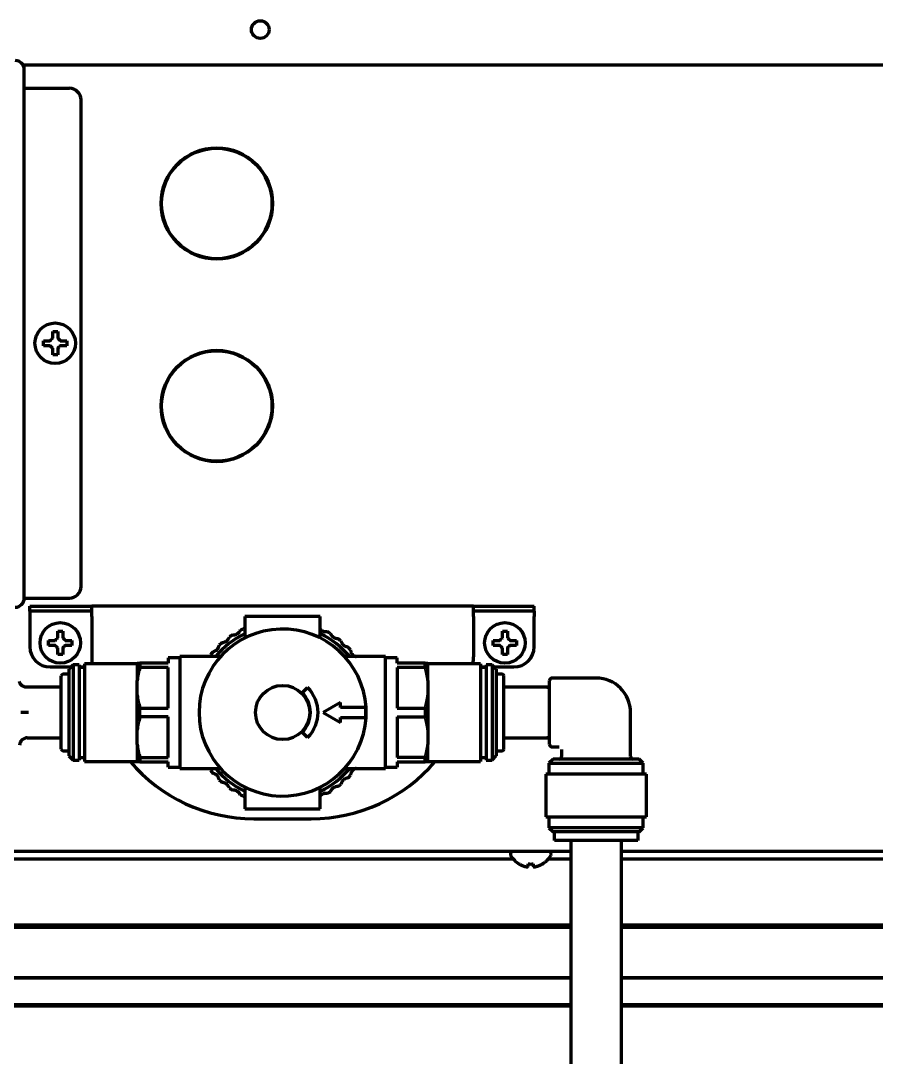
# Model space of a CAD drawing. Header units: inches. Extents: x -2405 to 7588, y 441 to 5654.
# Drawn here: x 2311.1 to 2480, y 4625.9 to 4830.6 of the extents above; entities that cross this region are included whole.
import ezdxf

# ---------------------------------------------------------------- set-up
doc = ezdxf.new("R2010")
doc.units = ezdxf.units.IN

msp = doc.modelspace()

# ---------------------------------------------------------------- linework, layer by layer
at = {"linetype": 'Continuous', "lineweight": 70}
for p, q in [((2547.86, 4821.88), (2311.53, 4821.88)), ((2311.78, 4716.58), (2311.78, 4820.98)), ((2311.78, 4817.28), (2312.78, 4817.28)), ((2312.78, 4817.28), (2320.68, 4817.28)), ((2322.98, 4718.88), (2322.98, 4814.98)), ((2359.58, 4789.53), (2359.47, 4789.53)), ((2341.03, 4788.03), (2341.03, 4787.87)), ((2315.58, 4766.93), (2315.58, 4767.43)), ((2315.58, 4766.43), (2315.58, 4766.93)), ((2320.18, 4767.43), (2320.18, 4766.93)), ((2320.18, 4766.93), (2320.18, 4766.43)), ((2349.49, 4765.53), (2349.38, 4765.43)), ((2359.78, 4758.85), (2359.86, 4758.93)), ((2338.88, 4754.93), (2338.78, 4754.82)), ((2345.38, 4744.45), (2345.45, 4744.53)), ((2311.78, 4716.58), (2312.78, 4716.58)), ((2312.78, 4716.58), (2320.68, 4716.58)), ((2312.88, 4714.98), (2324.88, 4714.98)), ((2312.88, 4713.98), (2312.88, 4714.98)), ((2312.88, 4713.98), (2312.88, 4712.98)), ((2324.88, 4713.98), (2312.88, 4713.98)), ((2324.88, 4714.98), (2325.11, 4714.98)), ((2324.88, 4713.98), (2325.11, 4713.98)), ((2325.11, 4712.98), (2325.11, 4714.98)), ((2400.45, 4714.98), (2325.11, 4714.98)), ((2400.45, 4714.98), (2412.45, 4714.98)), ((2400.45, 4712.98), (2400.45, 4714.98)), ((2412.45, 4713.98), (2400.45, 4713.98)), ((2412.45, 4713.98), (2412.45, 4714.98)), ((2412.45, 4713.98), (2412.45, 4712.98)), ((2312.88, 4712.98), (2312.88, 4706.98)), ((2325.11, 4712.98), (2325.11, 4704.98)), ((2355.33, 4712.98), (2355.33, 4708.98)), ((2370.23, 4712.98), (2355.33, 4712.98)), ((2370.23, 4708.98), (2370.23, 4712.98)), ((2400.45, 4712.98), (2400.45, 4704.98)), ((2412.45, 4706.98), (2412.45, 4712.98)), ((2355.14, 4710.56), (2355.32, 4710.53)), ((2316.58, 4707.73), (2316.58, 4708.23)), ((2316.58, 4707.23), (2316.58, 4707.73)), ((2321.18, 4708.23), (2321.18, 4707.73)), ((2321.18, 4707.73), (2321.18, 4707.23)), ((2355.33, 4708.98), (2355.9, 4708.98)), ((2370.23, 4708.98), (2369.65, 4708.98)), ((2404.38, 4707.73), (2404.38, 4708.23)), ((2404.38, 4707.23), (2404.38, 4707.73)), ((2408.98, 4708.23), (2408.98, 4707.73)), ((2408.98, 4707.73), (2408.98, 4707.23)), ((2321.43, 4703.38), (2320.58, 4702.53)), ((2322.58, 4703.38), (2321.43, 4703.38)), ((2321.43, 4703.38), (2321.43, 4693.98)), ((2322.58, 4703.38), (2322.58, 4693.98)), ((2334.08, 4703.63), (2323.68, 4703.63)), ((2323.68, 4703.63), (2323.68, 4693.98)), ((2334.08, 4703.73), (2334.08, 4700.3)), ((2340.18, 4703.73), (2334.6, 4703.73)), ((2334.6, 4703.73), (2334.6, 4702.88)), ((2342.48, 4704.78), (2340.18, 4704.78)), ((2340.18, 4704.78), (2340.18, 4703.73)), ((2342.48, 4705.03), (2342.48, 4682.93)), ((2350.52, 4705.03), (2342.48, 4705.03)), ((2383.08, 4705.03), (2375.03, 4705.03)), ((2383.08, 4682.93), (2383.08, 4705.03)), ((2385.38, 4704.78), (2383.08, 4704.78)), ((2385.38, 4703.73), (2385.38, 4704.78)), ((2390.95, 4703.73), (2385.38, 4703.73)), ((2390.95, 4702.88), (2390.95, 4703.73)), ((2391.48, 4700.3), (2391.48, 4703.73)), ((2401.88, 4703.63), (2391.48, 4703.63)), ((2401.88, 4703.63), (2401.88, 4684.33)), ((2402.98, 4703.38), (2402.98, 4684.58)), ((2404.13, 4703.38), (2402.98, 4703.38)), ((2404.13, 4703.38), (2404.13, 4684.58)), ((2404.98, 4702.53), (2404.13, 4703.38)), ((2316.88, 4702.98), (2321.03, 4702.98)), ((2319.08, 4686.73), (2319.08, 4701.23)), ((2320.58, 4701.53), (2319.38, 4701.53)), ((2320.58, 4702.53), (2320.58, 4693.98)), ((2322.58, 4702.98), (2323.68, 4702.98)), ((2323.68, 4702.88), (2322.58, 4702.88)), ((2340.18, 4702.88), (2334.6, 4702.88)), ((2340.18, 4694.84), (2340.18, 4702.88)), ((2385.38, 4702.88), (2385.38, 4694.84)), ((2390.95, 4702.88), (2385.38, 4702.88)), ((2401.88, 4702.98), (2402.98, 4702.98)), ((2402.98, 4702.88), (2401.88, 4702.88)), ((2404.53, 4702.98), (2408.45, 4702.98)), ((2404.98, 4702.53), (2404.98, 4685.43)), ((2406.18, 4701.53), (2404.98, 4701.53)), ((2406.48, 4693.98), (2406.48, 4701.23)), ((2334.08, 4697.42), (2334.08, 4700.3)), ((2391.48, 4700.3), (2391.48, 4697.42)), ((2415.48, 4687.68), (2415.48, 4700.28)), ((2424.68, 4700.78), (2415.98, 4700.78)), ((2319.08, 4698.98), (2312.27, 4698.98)), ((2334.08, 4690.55), (2334.08, 4697.42)), ((2366.66, 4697.87), (2367.72, 4698.93)), ((2391.48, 4697.42), (2391.48, 4690.55)), ((2414.98, 4698.96), (2406.47, 4698.96)), ((2374.24, 4695.98), (2370.78, 4693.98)), ((2374.24, 4694.98), (2374.24, 4695.98)), ((2320.58, 4693.98), (2320.58, 4685.43)), ((2321.43, 4693.98), (2321.43, 4684.58)), ((2322.58, 4693.98), (2322.58, 4684.58)), ((2323.68, 4693.98), (2323.68, 4684.33)), ((2334.6, 4694.84), (2340.18, 4694.84)), ((2334.6, 4693.13), (2334.6, 4694.84)), ((2340.18, 4693.13), (2334.6, 4693.13)), ((2340.18, 4685.09), (2340.18, 4693.13)), ((2370.78, 4693.98), (2374.24, 4691.98)), ((2379.24, 4694.98), (2374.24, 4694.98)), ((2374.24, 4691.98), (2374.24, 4692.98)), ((2374.24, 4692.98), (2379.24, 4692.98)), ((2379.24, 4692.98), (2379.24, 4694.98)), ((2385.38, 4694.84), (2390.95, 4694.84)), ((2385.38, 4693.13), (2385.38, 4685.09)), ((2385.38, 4693.13), (2390.95, 4693.13)), ((2390.95, 4694.84), (2390.95, 4693.13)), ((2406.48, 4686.73), (2406.48, 4693.98)), ((2431.48, 4685.28), (2431.48, 4693.98)), ((2312.35, 4688.98), (2319.08, 4688.98)), ((2334.08, 4687.67), (2334.08, 4690.55)), ((2367.72, 4689.03), (2366.66, 4690.09)), ((2391.48, 4690.55), (2391.48, 4687.67)), ((2406.47, 4689.01), (2414.98, 4689.01)), ((2334.08, 4687.67), (2334.08, 4684.23)), ((2391.48, 4684.23), (2391.48, 4687.67)), ((2415.98, 4687.18), (2417.38, 4687.18)), ((2319.38, 4686.43), (2320.58, 4686.43)), ((2320.58, 4685.43), (2321.43, 4684.58)), ((2322.58, 4685.08), (2323.68, 4685.08)), ((2334.6, 4685.09), (2340.18, 4685.09)), ((2334.6, 4685.09), (2334.6, 4684.23)), ((2390.95, 4685.09), (2385.38, 4685.09)), ((2390.95, 4684.23), (2390.95, 4685.09)), ((2401.88, 4685.08), (2402.98, 4685.08)), ((2404.13, 4684.58), (2404.98, 4685.43)), ((2404.98, 4686.43), (2406.18, 4686.43)), ((2416.18, 4684.78), (2415.38, 4683.98)), ((2433.18, 4684.78), (2416.18, 4684.78)), ((2417.88, 4686.68), (2417.88, 4685.28)), ((2433.98, 4683.98), (2433.18, 4684.78)), ((2321.43, 4684.58), (2322.58, 4684.58)), ((2323.68, 4684.33), (2334.08, 4684.33)), ((2334.6, 4684.23), (2340.18, 4684.23)), ((2340.18, 4683.18), (2340.18, 4684.23)), ((2340.18, 4683.18), (2342.48, 4683.18)), ((2342.48, 4682.93), (2350.52, 4682.93)), ((2375.03, 4682.93), (2383.08, 4682.93)), ((2383.08, 4683.18), (2385.38, 4683.18)), ((2385.38, 4684.23), (2385.38, 4683.18)), ((2385.38, 4684.23), (2390.95, 4684.23)), ((2391.48, 4684.33), (2401.88, 4684.33)), ((2402.98, 4684.58), (2404.13, 4684.58)), ((2415.38, 4683.98), (2415.38, 4681.78)), ((2415.38, 4683.98), (2433.98, 4683.98)), ((2433.98, 4681.78), (2433.98, 4683.98)), ((2414.73, 4681.78), (2414.73, 4673.38)), ((2434.63, 4681.78), (2414.73, 4681.78)), ((2434.63, 4673.38), (2434.63, 4681.78)), ((2355.33, 4678.98), (2355.33, 4674.98)), ((2355.9, 4678.98), (2355.33, 4678.98)), ((2370.23, 4678.98), (2369.65, 4678.98)), ((2370.23, 4674.98), (2370.23, 4678.98)), ((2355.32, 4677.44), (2355.14, 4677.41)), ((2355.33, 4674.98), (2370.23, 4674.98)), ((2357.11, 4672.98), (2368.45, 4672.98)), ((2414.73, 4673.38), (2434.63, 4673.38)), ((2415.38, 4673.38), (2415.38, 4671.18)), ((2433.98, 4671.18), (2433.98, 4673.38)), ((2415.38, 4671.18), (2416.18, 4670.38)), ((2424.68, 4671.18), (2415.38, 4671.18)), ((2433.98, 4671.18), (2424.68, 4671.18)), ((2433.18, 4670.38), (2433.98, 4671.18)), ((2433.18, 4670.38), (2416.18, 4670.38)), ((2416.45, 4668.68), (2416.45, 4670.38)), ((2419.68, 4668.68), (2419.68, 4607.18)), ((2429.68, 4607.18), (2429.68, 4668.68)), ((2432.9, 4670.38), (2432.9, 4668.68)), ((2419.68, 4666.53), (2194.61, 4666.53)), ((2576.11, 4666.53), (2429.68, 4666.53)), ((2408.33, 4665.03), (2194.57, 4665.03)), ((2407.78, 4666.13), (2407.78, 4665.93)), ((2419.68, 4665.03), (2415.23, 4665.03)), ((2415.78, 4665.93), (2415.78, 4666.13)), ((2528.33, 4665.03), (2429.68, 4665.03)), ((2409.48, 4664.05), (2409.48, 4664.09)), ((2414.08, 4664.09), (2414.08, 4664.05)), ((2194.45, 4652.03), (2419.68, 4652.03)), ((2323.36, 4651.53), (2323.36, 4652.03)), ((2324.78, 4652.03), (2324.78, 4651.53)), ((2339.78, 4652.03), (2339.78, 4651.53)), ((2429.68, 4652.03), (2985.1, 4652.03)), ((2419.68, 4651.53), (2194.44, 4651.53)), ((2899.26, 4651.53), (2429.68, 4651.53)), ((2419.68, 4641.54), (2194.26, 4641.54)), ((2419.68, 4641.51), (2194.26, 4641.51)), ((2899.26, 4641.54), (2429.68, 4641.54)), ((2899.26, 4641.51), (2429.68, 4641.51)), ((2194.17, 4636.04), (2419.69, 4636.04)), ((2194.18, 4636.3), (2419.69, 4636.3)), ((2429.69, 4636.3), (2904.87, 4636.3)), ((2429.69, 4636.04), (2904.87, 4636.04))]:
    msp.add_line(p, q, dxfattribs=at)
for centre, radius in [((2358.38, 4828.88), 1.75), ((2349.78, 4794.53), 11), ((2349.78, 4794.53), 10.9), ((2317.88, 4766.93), 4), ((2349.78, 4754.53), 11), ((2349.78, 4754.53), 10.9), ((2318.88, 4707.73), 4), ((2406.68, 4707.73), 4), ((2362.78, 4693.98), 5.35)]:
    msp.add_circle(centre, radius, dxfattribs=at)
for centre, radius, start, end in [((2309.98, 4820.98), 1.8, 0, 90), ((2320.68, 4814.98), 2.3, 0, 90), ((2320.68, 4718.88), 2.3, 270, 0), ((2309.98, 4716.58), 1.8, 270, 0), ((2362.78, 4693.98), 16.5, 3.4746, 356.5254), ((2362.78, 4693.98), 17.25, 115.5881, 140.1694), ((2362.78, 4693.98), 18.25, 122.7373, 125.2627), ((2362.78, 4693.98), 18.25, 114.7373, 117.2627), ((2362.78, 4693.98), 17.25, 39.8362, 64.4175), ((2362.78, 4693.98), 18.25, 58.7373, 61.2627), ((2362.78, 4693.98), 18.25, 130.7373, 133.2627), ((2362.78, 4693.98), 18.25, 50.7373, 53.2627), ((2316.88, 4706.98), 4, 180, 270), ((2362.78, 4693.98), 18.25, 138.7373, 141.2627), ((2362.78, 4693.98), 18.25, 42.7373, 45.2627), ((2408.45, 4706.98), 4, 270, 0), ((2357.11, 4704.98), 32, 180, 182.4187), ((2368.45, 4704.98), 32, 357.5813, 0), ((2319.38, 4701.23), 0.3, 90, 180), ((2406.18, 4701.23), 0.3, 0, 90), ((2414.98, 4699.46), 0.5, 270, 0), ((2415.98, 4700.28), 0.5, 90, 180), ((2424.68, 4693.98), 6.8, 0, 90), ((2362.78, 4693.98), 5.5, 315, 45), ((2362.78, 4693.98), 7, 315, 45), ((2362.78, 4693.98), 16.5, 356.5254, 3.4746), ((2312.35, 4687.48), 1.5, 89.4269, 178), ((2414.98, 4688.51), 0.5, 0, 90), ((2415.98, 4687.68), 0.5, 180, 270), ((2319.38, 4686.73), 0.3, 180, 270), ((2406.18, 4686.73), 0.3, 270, 0), ((2417.38, 4685.28), 0.5, 270, 0), ((2431.98, 4685.28), 0.5, 180, 270), ((2357.11, 4704.98), 32, 220.1892, 270), ((2362.78, 4693.98), 17.25, 219.8306, 244.4119), ((2368.45, 4704.98), 32, 270, 319.8108), ((2362.78, 4693.98), 17.25, 295.5825, 320.1637), ((2362.78, 4693.98), 18.25, 218.7373, 221.2627), ((2362.78, 4693.98), 18.25, 226.7373, 229.2627), ((2362.78, 4693.98), 18.25, 314.7373, 317.2627), ((2362.78, 4693.98), 18.25, 234.7373, 237.2627), ((2362.78, 4693.98), 18.25, 306.7373, 309.2627), ((2362.78, 4693.98), 18.25, 242.7373, 245.2627), ((2362.78, 4693.98), 18.25, 298.7373, 301.2627), ((2408.18, 4666.13), 0.4, 90, 180), ((2415.38, 4666.13), 0.4, 0, 90), ((2408.18, 4665.93), 0.4, 180, 210.3012), ((2411.97, 4668.15), 4.8, 210.3012, 238.6273), ((2411.58, 4668.15), 4.8, 301.3727, 329.6988), ((2415.38, 4665.93), 0.4, 329.6988, 0)]:
    msp.add_arc(centre, radius, start, end, dxfattribs=at)
for points in [[(2317.38, 4767.93), (2317.38, 4767.99), (2317.38, 4768.1), (2317.38, 4768.26), (2317.38, 4768.42), (2317.38, 4768.57), (2317.38, 4768.72), (2317.38, 4768.88), (2317.38, 4769.05), (2317.38, 4769.17), (2317.38, 4769.23)], [(2317.38, 4769.23), (2317.54, 4769.23), (2317.88, 4769.23), (2318.21, 4769.23), (2318.38, 4769.23)], [(2316.88, 4767.43), (2316.9, 4767.46), (2316.95, 4767.5), (2317.02, 4767.58), (2317.09, 4767.65), (2317.16, 4767.72), (2317.23, 4767.79), (2317.3, 4767.86), (2317.35, 4767.91), (2317.38, 4767.93)], [(2318.38, 4767.93), (2318.4, 4767.91), (2318.45, 4767.86), (2318.53, 4767.78), (2318.6, 4767.71), (2318.67, 4767.64), (2318.74, 4767.57), (2318.81, 4767.5), (2318.85, 4767.46), (2318.88, 4767.43)], [(2318.88, 4767.43), (2318.93, 4767.43), (2319.04, 4767.43), (2319.2, 4767.43), (2319.36, 4767.43), (2319.51, 4767.43), (2319.67, 4767.43), (2319.82, 4767.43), (2319.99, 4767.43), (2320.11, 4767.43), (2320.18, 4767.43)], [(2316.88, 4766.43), (2316.82, 4766.43), (2316.71, 4766.43), (2316.55, 4766.43), (2316.39, 4766.43), (2316.24, 4766.43), (2316.09, 4766.43), (2315.93, 4766.43), (2315.76, 4766.43), (2315.64, 4766.43), (2315.58, 4766.43)], [(2317.38, 4765.93), (2317.35, 4765.96), (2317.3, 4766.01), (2317.22, 4766.08), (2317.15, 4766.16), (2317.08, 4766.23), (2317.01, 4766.29), (2316.94, 4766.36), (2316.9, 4766.41), (2316.88, 4766.43)], [(2318.38, 4764.63), (2318.21, 4764.63), (2317.88, 4764.63), (2317.54, 4764.63), (2317.38, 4764.63)], [(2318.88, 4766.43), (2318.85, 4766.41), (2318.8, 4766.36), (2318.73, 4766.29), (2318.66, 4766.22), (2318.59, 4766.15), (2318.52, 4766.08), (2318.45, 4766), (2318.4, 4765.96), (2318.38, 4765.93)], [(2318.38, 4765.93), (2318.38, 4765.88), (2318.38, 4765.77), (2318.38, 4765.61), (2318.38, 4765.45), (2318.38, 4765.29), (2318.38, 4765.14), (2318.38, 4764.99), (2318.38, 4764.82), (2318.38, 4764.7), (2318.38, 4764.63)], [(2318.38, 4708.73), (2318.38, 4708.79), (2318.38, 4708.9), (2318.38, 4709.06), (2318.38, 4709.22), (2318.38, 4709.37), (2318.38, 4709.52), (2318.38, 4709.68), (2318.38, 4709.85), (2318.38, 4709.97), (2318.38, 4710.03)], [(2318.38, 4710.03), (2318.54, 4710.03), (2318.88, 4710.03), (2319.21, 4710.03), (2319.38, 4710.03)], [(2406.18, 4708.73), (2406.18, 4708.79), (2406.18, 4708.9), (2406.18, 4709.06), (2406.18, 4709.22), (2406.18, 4709.37), (2406.18, 4709.52), (2406.18, 4709.68), (2406.18, 4709.85), (2406.18, 4709.97), (2406.18, 4710.03)], [(2406.18, 4710.03), (2406.34, 4710.03), (2406.68, 4710.03), (2407.01, 4710.03), (2407.18, 4710.03)], [(2317.88, 4708.23), (2317.9, 4708.26), (2317.95, 4708.3), (2318.02, 4708.38), (2318.09, 4708.45), (2318.16, 4708.52), (2318.23, 4708.59), (2318.3, 4708.66), (2318.35, 4708.71), (2318.38, 4708.73)], [(2319.38, 4708.73), (2319.4, 4708.71), (2319.45, 4708.66), (2319.53, 4708.58), (2319.6, 4708.51), (2319.67, 4708.44), (2319.74, 4708.37), (2319.81, 4708.3), (2319.85, 4708.26), (2319.88, 4708.23)], [(2319.88, 4708.23), (2319.93, 4708.23), (2320.04, 4708.23), (2320.2, 4708.23), (2320.36, 4708.23), (2320.51, 4708.23), (2320.67, 4708.23), (2320.82, 4708.23), (2320.99, 4708.23), (2321.11, 4708.23), (2321.18, 4708.23)], [(2405.68, 4708.23), (2405.7, 4708.26), (2405.75, 4708.3), (2405.82, 4708.38), (2405.89, 4708.45), (2405.96, 4708.52), (2406.03, 4708.59), (2406.1, 4708.66), (2406.15, 4708.71), (2406.18, 4708.73)], [(2407.18, 4708.73), (2407.2, 4708.71), (2407.25, 4708.66), (2407.33, 4708.58), (2407.4, 4708.51), (2407.47, 4708.44), (2407.54, 4708.37), (2407.61, 4708.3), (2407.65, 4708.26), (2407.68, 4708.23)], [(2407.68, 4708.23), (2407.73, 4708.23), (2407.84, 4708.23), (2408, 4708.23), (2408.16, 4708.23), (2408.31, 4708.23), (2408.47, 4708.23), (2408.62, 4708.23), (2408.79, 4708.23), (2408.91, 4708.23), (2408.98, 4708.23)], [(2317.88, 4707.23), (2317.82, 4707.23), (2317.71, 4707.23), (2317.55, 4707.23), (2317.39, 4707.23), (2317.24, 4707.23), (2317.09, 4707.23), (2316.93, 4707.23), (2316.76, 4707.23), (2316.64, 4707.23), (2316.58, 4707.23)], [(2318.38, 4706.73), (2318.35, 4706.76), (2318.3, 4706.81), (2318.22, 4706.88), (2318.15, 4706.96), (2318.08, 4707.03), (2318.01, 4707.09), (2317.94, 4707.16), (2317.9, 4707.21), (2317.88, 4707.23)], [(2319.38, 4705.43), (2319.21, 4705.43), (2318.88, 4705.43), (2318.54, 4705.43), (2318.38, 4705.43)], [(2319.88, 4707.23), (2319.85, 4707.21), (2319.8, 4707.16), (2319.73, 4707.09), (2319.66, 4707.02), (2319.59, 4706.95), (2319.52, 4706.88), (2319.45, 4706.8), (2319.4, 4706.76), (2319.38, 4706.73)], [(2319.38, 4706.73), (2319.38, 4706.68), (2319.38, 4706.57), (2319.38, 4706.41), (2319.38, 4706.25), (2319.38, 4706.09), (2319.38, 4705.94), (2319.38, 4705.79), (2319.38, 4705.62), (2319.38, 4705.5), (2319.38, 4705.43)], [(2405.68, 4707.23), (2405.62, 4707.23), (2405.51, 4707.23), (2405.35, 4707.23), (2405.19, 4707.23), (2405.04, 4707.23), (2404.89, 4707.23), (2404.73, 4707.23), (2404.56, 4707.23), (2404.44, 4707.23), (2404.38, 4707.23)], [(2406.18, 4706.73), (2406.15, 4706.76), (2406.1, 4706.81), (2406.02, 4706.88), (2405.95, 4706.96), (2405.88, 4707.03), (2405.81, 4707.09), (2405.74, 4707.16), (2405.7, 4707.21), (2405.68, 4707.23)], [(2407.18, 4705.43), (2407.01, 4705.43), (2406.68, 4705.43), (2406.34, 4705.43), (2406.18, 4705.43)], [(2407.68, 4707.23), (2407.65, 4707.21), (2407.6, 4707.16), (2407.53, 4707.09), (2407.46, 4707.02), (2407.39, 4706.95), (2407.32, 4706.88), (2407.25, 4706.8), (2407.2, 4706.76), (2407.18, 4706.73)], [(2407.18, 4706.73), (2407.18, 4706.68), (2407.18, 4706.57), (2407.18, 4706.41), (2407.18, 4706.25), (2407.18, 4706.09), (2407.18, 4705.94), (2407.18, 4705.79), (2407.18, 4705.62), (2407.18, 4705.5), (2407.18, 4705.43)], [(2410.78, 4663.54), (2410.8, 4663.53), (2410.85, 4663.53), (2410.92, 4663.52), (2410.99, 4663.52), (2411.06, 4663.52), (2411.13, 4663.52), (2411.2, 4663.53), (2411.25, 4663.53), (2411.28, 4663.54)], [(2411.28, 4663.54), (2411.28, 4663.55), (2411.28, 4663.58), (2411.28, 4663.63), (2411.28, 4663.69), (2411.28, 4663.75), (2411.28, 4663.82), (2411.28, 4663.89), (2411.28, 4663.98), (2411.28, 4664.05), (2411.28, 4664.09)], [(2411.28, 4664.09), (2411.44, 4664.07), (2411.78, 4664.04), (2412.11, 4664.07), (2412.28, 4664.09)], [(2412.28, 4663.54), (2412.3, 4663.53), (2412.35, 4663.53), (2412.43, 4663.52), (2412.5, 4663.52), (2412.57, 4663.52), (2412.64, 4663.52), (2412.71, 4663.53), (2412.75, 4663.53), (2412.78, 4663.54)], [(2412.78, 4663.54), (2412.83, 4663.55), (2412.94, 4663.58), (2413.1, 4663.63), (2413.26, 4663.69), (2413.41, 4663.75), (2413.57, 4663.82), (2413.72, 4663.89), (2413.89, 4663.98), (2414.01, 4664.05), (2414.08, 4664.09)]]:
    msp.add_open_spline(points, degree=3, dxfattribs=at)
for points, knots in [([(2318.38, 4769.23), (2318.38, 4769.03), (2318.38, 4768.82), (2318.38, 4768.5), (2318.38, 4768.39), (2318.38, 4768.16), (2318.38, 4768.05), (2318.38, 4767.93)], [0, 0, 0, 0, 0.5, 0.5, 0.75, 0.75, 1, 1, 1, 1]), ([(2315.58, 4767.43), (2315.78, 4767.43), (2315.99, 4767.43), (2316.31, 4767.43), (2316.42, 4767.43), (2316.65, 4767.43), (2316.76, 4767.43), (2316.88, 4767.43)], [0, 0, 0, 0, 0.5, 0.5, 0.75, 0.75, 1, 1, 1, 1]), ([(2317.38, 4764.63), (2317.38, 4764.84), (2317.38, 4765.05), (2317.38, 4765.37), (2317.38, 4765.48), (2317.38, 4765.7), (2317.38, 4765.82), (2317.38, 4765.93)], [0, 0, 0, 0, 0.5, 0.5, 0.75, 0.75, 1, 1, 1, 1]), ([(2320.18, 4766.43), (2319.97, 4766.43), (2319.76, 4766.43), (2319.44, 4766.43), (2319.33, 4766.43), (2319.1, 4766.43), (2318.99, 4766.43), (2318.88, 4766.43)], [0, 0, 0, 0, 0.5, 0.5, 0.75, 0.75, 1, 1, 1, 1]), ([(2319.38, 4710.03), (2319.38, 4709.83), (2319.38, 4709.62), (2319.38, 4709.3), (2319.38, 4709.19), (2319.38, 4708.96), (2319.38, 4708.85), (2319.38, 4708.73)], [0, 0, 0, 0, 0.5, 0.5, 0.75, 0.75, 1, 1, 1, 1]), ([(2352.91, 4709.33), (2352.98, 4709.33), (2353.05, 4709.33), (2353.16, 4709.33), (2353.2, 4709.33), (2353.25, 4709.34), (2353.27, 4709.34), (2353.31, 4709.35), (2353.33, 4709.35), (2353.42, 4709.37), (2353.5, 4709.39), (2353.61, 4709.44), (2353.65, 4709.45), (2353.71, 4709.48), (2353.73, 4709.49), (2353.76, 4709.51), (2353.78, 4709.52), (2353.87, 4709.57), (2353.94, 4709.61), (2354.02, 4709.68), (2354.03, 4709.69), (2354.06, 4709.72), (2354.11, 4709.76), (2354.15, 4709.8), (2354.2, 4709.86), (2354.22, 4709.89), (2354.27, 4709.95), (2354.29, 4709.98), (2354.35, 4710.08), (2354.39, 4710.14), (2354.42, 4710.21)], [0, 0, 0, 0, 0.125, 0.125, 0.1875, 0.1875, 0.21875, 0.21875, 0.25, 0.25, 0.375, 0.375, 0.4375, 0.4375, 0.46875, 0.46875, 0.5, 0.5, 0.625, 0.625, 0.65625, 0.65625, 0.6875, 0.75, 0.75, 0.8125, 0.8125, 0.875, 0.875, 1, 1, 1, 1]), ([(2370.22, 4710.42), (2370.23, 4710.41), (2370.24, 4710.4), (2370.3, 4710.34), (2370.37, 4710.29), (2370.46, 4710.22), (2370.5, 4710.2), (2370.55, 4710.17), (2370.57, 4710.15), (2370.61, 4710.14), (2370.62, 4710.13), (2370.72, 4710.08), (2370.79, 4710.05), (2370.89, 4710.02), (2370.91, 4710.02), (2370.95, 4710.01), (2371.01, 4709.99), (2371.07, 4709.98), (2371.14, 4709.97), (2371.18, 4709.97), (2371.26, 4709.96), (2371.3, 4709.96), (2371.41, 4709.97), (2371.48, 4709.97), (2371.55, 4709.99)], [0, 0, 0, 0, 0.026132, 0.026132, 0.188443, 0.188443, 0.269599, 0.269599, 0.310177, 0.310177, 0.350755, 0.350755, 0.513066, 0.513066, 0.553644, 0.553644, 0.594222, 0.675377, 0.675377, 0.756533, 0.756533, 0.837689, 0.837689, 1, 1, 1, 1]), ([(2372.25, 4709.58), (2372.27, 4709.52), (2372.3, 4709.45), (2372.35, 4709.35), (2372.37, 4709.32), (2372.4, 4709.27), (2372.41, 4709.26), (2372.44, 4709.23), (2372.45, 4709.21), (2372.51, 4709.13), (2372.56, 4709.07), (2372.65, 4708.99), (2372.68, 4708.96), (2372.73, 4708.93), (2372.74, 4708.91), (2372.78, 4708.89), (2372.79, 4708.88), (2372.88, 4708.82), (2372.95, 4708.78), (2373.04, 4708.74), (2373.06, 4708.73), (2373.1, 4708.71), (2373.16, 4708.69), (2373.21, 4708.67), (2373.29, 4708.65), (2373.33, 4708.64), (2373.4, 4708.63), (2373.44, 4708.62), (2373.55, 4708.61), (2373.62, 4708.61), (2373.69, 4708.61)], [0, 0, 0, 0, 0.125, 0.125, 0.1875, 0.1875, 0.21875, 0.21875, 0.25, 0.25, 0.375, 0.375, 0.4375, 0.4375, 0.46875, 0.46875, 0.5, 0.5, 0.625, 0.625, 0.65625, 0.65625, 0.6875, 0.75, 0.75, 0.8125, 0.8125, 0.875, 0.875, 1, 1, 1, 1]), ([(2407.18, 4710.03), (2407.18, 4709.83), (2407.18, 4709.62), (2407.18, 4709.3), (2407.18, 4709.19), (2407.18, 4708.96), (2407.18, 4708.85), (2407.18, 4708.73)], [0, 0, 0, 0, 0.5, 0.5, 0.75, 0.75, 1, 1, 1, 1]), ([(2316.58, 4708.23), (2316.78, 4708.23), (2316.99, 4708.23), (2317.31, 4708.23), (2317.42, 4708.23), (2317.65, 4708.23), (2317.76, 4708.23), (2317.88, 4708.23)], [0, 0, 0, 0, 0.5, 0.5, 0.75, 0.75, 1, 1, 1, 1]), ([(2349.06, 4706.02), (2349.13, 4706.03), (2349.2, 4706.05), (2349.3, 4706.09), (2349.34, 4706.1), (2349.39, 4706.12), (2349.41, 4706.13), (2349.44, 4706.15), (2349.46, 4706.15), (2349.54, 4706.2), (2349.61, 4706.24), (2349.71, 4706.31), (2349.74, 4706.34), (2349.79, 4706.38), (2349.8, 4706.39), (2349.83, 4706.42), (2349.85, 4706.44), (2349.92, 4706.51), (2349.97, 4706.57), (2350.03, 4706.66), (2350.04, 4706.67), (2350.06, 4706.71), (2350.09, 4706.76), (2350.12, 4706.81), (2350.15, 4706.88), (2350.17, 4706.92), (2350.2, 4706.99), (2350.21, 4707.03), (2350.24, 4707.13), (2350.26, 4707.2), (2350.27, 4707.27)], [0, 0, 0, 0, 0.125, 0.125, 0.1875, 0.1875, 0.21875, 0.21875, 0.25, 0.25, 0.375, 0.375, 0.4375, 0.4375, 0.46875, 0.46875, 0.5, 0.5, 0.625, 0.625, 0.65625, 0.65625, 0.6875, 0.75, 0.75, 0.8125, 0.8125, 0.875, 0.875, 1, 1, 1, 1]), ([(2350.87, 4707.81), (2350.94, 4707.81), (2351.01, 4707.82), (2351.12, 4707.84), (2351.15, 4707.85), (2351.21, 4707.87), (2351.23, 4707.87), (2351.26, 4707.88), (2351.28, 4707.89), (2351.37, 4707.92), (2351.45, 4707.95), (2351.55, 4708.01), (2351.59, 4708.03), (2351.64, 4708.07), (2351.66, 4708.08), (2351.69, 4708.1), (2351.71, 4708.11), (2351.79, 4708.18), (2351.85, 4708.23), (2351.92, 4708.31), (2351.93, 4708.32), (2351.96, 4708.35), (2352, 4708.4), (2352.03, 4708.45), (2352.07, 4708.51), (2352.09, 4708.55), (2352.13, 4708.61), (2352.15, 4708.65), (2352.19, 4708.75), (2352.22, 4708.82), (2352.24, 4708.88)], [0, 0, 0, 0, 0.125, 0.125, 0.1875, 0.1875, 0.21875, 0.21875, 0.25, 0.25, 0.375, 0.375, 0.4375, 0.4375, 0.46875, 0.46875, 0.5, 0.5, 0.625, 0.625, 0.65625, 0.65625, 0.6875, 0.75, 0.75, 0.8125, 0.8125, 0.875, 0.875, 1, 1, 1, 1]), ([(2374.33, 4708.11), (2374.34, 4708.04), (2374.36, 4707.98), (2374.4, 4707.87), (2374.41, 4707.84), (2374.44, 4707.79), (2374.45, 4707.77), (2374.46, 4707.73), (2374.47, 4707.72), (2374.52, 4707.63), (2374.57, 4707.57), (2374.64, 4707.47), (2374.67, 4707.44), (2374.71, 4707.39), (2374.73, 4707.38), (2374.75, 4707.35), (2374.77, 4707.34), (2374.85, 4707.27), (2374.91, 4707.22), (2375, 4707.16), (2375.01, 4707.15), (2375.05, 4707.13), (2375.1, 4707.1), (2375.16, 4707.08), (2375.23, 4707.05), (2375.26, 4707.03), (2375.34, 4707.01), (2375.37, 4707), (2375.48, 4706.97), (2375.55, 4706.95), (2375.62, 4706.95)], [0, 0, 0, 0, 0.125, 0.125, 0.1875, 0.1875, 0.21875, 0.21875, 0.25, 0.25, 0.375, 0.375, 0.4375, 0.4375, 0.46875, 0.46875, 0.5, 0.5, 0.625, 0.625, 0.65625, 0.65625, 0.6875, 0.75, 0.75, 0.8125, 0.8125, 0.875, 0.875, 1, 1, 1, 1]), ([(2404.38, 4708.23), (2404.58, 4708.23), (2404.79, 4708.23), (2405.11, 4708.23), (2405.22, 4708.23), (2405.45, 4708.23), (2405.56, 4708.23), (2405.68, 4708.23)], [0, 0, 0, 0, 0.5, 0.5, 0.75, 0.75, 1, 1, 1, 1]), ([(2318.38, 4705.43), (2318.38, 4705.64), (2318.38, 4705.85), (2318.38, 4706.17), (2318.38, 4706.28), (2318.38, 4706.5), (2318.38, 4706.62), (2318.38, 4706.73)], [0, 0, 0, 0, 0.5, 0.5, 0.75, 0.75, 1, 1, 1, 1]), ([(2321.18, 4707.23), (2320.97, 4707.23), (2320.76, 4707.23), (2320.44, 4707.23), (2320.33, 4707.23), (2320.1, 4707.23), (2319.99, 4707.23), (2319.88, 4707.23)], [0, 0, 0, 0, 0.5, 0.5, 0.75, 0.75, 1, 1, 1, 1]), ([(2348.49, 4705.03), (2348.49, 4705.05), (2348.5, 4705.06), (2348.51, 4705.11), (2348.52, 4705.15), (2348.53, 4705.26), (2348.54, 4705.33), (2348.54, 4705.4)], [0, 0, 0, 0, 0.113082, 0.113082, 0.408721, 0.408721, 1, 1, 1, 1]), ([(2376.18, 4706.37), (2376.18, 4706.3), (2376.2, 4706.23), (2376.22, 4706.12), (2376.23, 4706.08), (2376.25, 4706.03), (2376.25, 4706.01), (2376.26, 4705.97), (2376.27, 4705.95), (2376.31, 4705.86), (2376.34, 4705.79), (2376.4, 4705.69), (2376.43, 4705.65), (2376.46, 4705.6), (2376.47, 4705.59), (2376.5, 4705.55), (2376.51, 4705.54), (2376.58, 4705.46), (2376.63, 4705.4), (2376.71, 4705.33), (2376.73, 4705.32), (2376.76, 4705.3), (2376.81, 4705.26), (2376.86, 4705.23), (2376.92, 4705.19), (2376.96, 4705.17), (2377.03, 4705.13), (2377.06, 4705.12), (2377.16, 4705.07), (2377.23, 4705.05), (2377.3, 4705.03)], [0, 0, 0, 0, 0.125, 0.125, 0.1875, 0.1875, 0.21875, 0.21875, 0.25, 0.25, 0.375, 0.375, 0.4375, 0.4375, 0.46875, 0.46875, 0.5, 0.5, 0.625, 0.625, 0.65625, 0.65625, 0.6875, 0.75, 0.75, 0.8125, 0.8125, 0.875, 0.875, 1, 1, 1, 1]), ([(2406.18, 4705.43), (2406.18, 4705.64), (2406.18, 4705.85), (2406.18, 4706.17), (2406.18, 4706.28), (2406.18, 4706.5), (2406.18, 4706.62), (2406.18, 4706.73)], [0, 0, 0, 0, 0.5, 0.5, 0.75, 0.75, 1, 1, 1, 1]), ([(2408.98, 4707.23), (2408.77, 4707.23), (2408.56, 4707.23), (2408.24, 4707.23), (2408.13, 4707.23), (2407.9, 4707.23), (2407.79, 4707.23), (2407.68, 4707.23)], [0, 0, 0, 0, 0.5, 0.5, 0.75, 0.75, 1, 1, 1, 1]), ([(2334.08, 4703.73), (2334.12, 4703.73), (2334.19, 4703.73), (2334.37, 4703.73), (2334.48, 4703.73), (2334.6, 4703.73)], [0, 0, 0, 0, 0.5, 0.5, 1, 1, 1, 1]), ([(2390.95, 4703.73), (2391.07, 4703.73), (2391.18, 4703.73), (2391.36, 4703.73), (2391.43, 4703.73), (2391.48, 4703.73)], [0, 0, 0, 0, 0.5, 0.5, 1, 1, 1, 1]), ([(2334.6, 4702.88), (2334.48, 4702.46), (2334.37, 4702.03), (2334.19, 4701.17), (2334.12, 4700.74), (2334.08, 4700.3)], [0, 0, 0, 0, 0.5, 0.5, 1, 1, 1, 1]), ([(2391.48, 4700.3), (2391.43, 4700.74), (2391.36, 4701.17), (2391.18, 4702.03), (2391.07, 4702.46), (2390.95, 4702.88)], [0, 0, 0, 0, 0.5, 0.5, 1, 1, 1, 1]), ([(2312.26, 4699), (2312.22, 4698.99), (2312.02, 4698.97), (2311.7, 4699.08), (2311.36, 4699.26), (2311.13, 4699.48), (2310.97, 4699.69), (2310.88, 4699.87), (2310.84, 4700), (2310.82, 4700.05), (2310.82, 4700.06)], [0, 0, 0, 0, 0.073314, 0.307885, 0.501542, 0.665237, 0.800055, 0.904497, 0.975091, 1, 1, 1, 1]), ([(2334.08, 4697.42), (2334.12, 4696.98), (2334.19, 4696.55), (2334.37, 4695.69), (2334.48, 4695.26), (2334.6, 4694.84)], [0, 0, 0, 0, 0.5, 0.5, 1, 1, 1, 1]), ([(2390.95, 4694.84), (2391.07, 4695.26), (2391.18, 4695.69), (2391.36, 4696.55), (2391.43, 4696.98), (2391.48, 4697.42)], [0, 0, 0, 0, 0.5, 0.5, 1, 1, 1, 1]), ([(2312.58, 4693.98), (2312.57, 4693.98), (2312.56, 4693.98), (2312.55, 4693.98), (2312.55, 4693.98), (2312.53, 4693.98), (2312.49, 4693.98), (2312.45, 4693.98), (2312.38, 4693.98), (2312.33, 4693.98), (2312.26, 4693.98), (2312.23, 4693.98), (2312.19, 4693.98), (2312.16, 4693.98), (2312.09, 4693.98), (2312, 4693.98), (2311.91, 4693.98), (2311.85, 4693.98), (2311.82, 4693.98), (2311.78, 4693.98), (2311.76, 4693.98), (2311.66, 4693.98), (2311.58, 4693.98), (2311.48, 4693.98), (2311.45, 4693.98), (2311.4, 4693.98), (2311.38, 4693.98), (2311.36, 4693.98), (2311.34, 4693.98), (2311.27, 4693.98), (2311.23, 4693.98), (2311.18, 4693.98), (2311.17, 4693.98), (2311.15, 4693.98), (2311.15, 4693.98), (2311.13, 4693.98), (2311.11, 4693.98), (2311.09, 4693.98), (2311.08, 4693.98), (2311.08, 4693.98)], [0, 0, 0, 0, 0.007833, 0.007833, 0.015666, 0.015666, 0.031331, 0.062663, 0.062663, 0.125326, 0.125326, 0.156657, 0.156657, 0.187988, 0.187988, 0.250651, 0.313314, 0.313314, 0.344645, 0.344645, 0.375977, 0.375977, 0.501302, 0.501302, 0.563965, 0.563965, 0.595296, 0.595296, 0.626628, 0.626628, 0.751953, 0.751953, 0.783285, 0.783285, 0.814616, 0.814616, 0.877279, 0.877279, 1, 1, 1, 1]), ([(2334.6, 4693.13), (2334.48, 4692.71), (2334.37, 4692.28), (2334.19, 4691.42), (2334.12, 4690.99), (2334.08, 4690.55)], [0, 0, 0, 0, 0.5, 0.5, 1, 1, 1, 1]), ([(2391.48, 4690.55), (2391.43, 4690.99), (2391.36, 4691.42), (2391.18, 4692.28), (2391.07, 4692.71), (2390.95, 4693.13)], [0, 0, 0, 0, 0.5, 0.5, 1, 1, 1, 1]), ([(2334.08, 4687.67), (2334.12, 4687.23), (2334.19, 4686.8), (2334.37, 4685.94), (2334.48, 4685.51), (2334.6, 4685.09)], [0, 0, 0, 0, 0.5, 0.5, 1, 1, 1, 1]), ([(2390.95, 4685.09), (2391.07, 4685.51), (2391.18, 4685.94), (2391.36, 4686.8), (2391.43, 4687.23), (2391.48, 4687.67)], [0, 0, 0, 0, 0.5, 0.5, 1, 1, 1, 1]), ([(2334.6, 4684.23), (2334.48, 4684.23), (2334.37, 4684.23), (2334.19, 4684.23), (2334.12, 4684.23), (2334.08, 4684.23)], [0, 0, 0, 0, 0.5, 0.5, 1, 1, 1, 1]), ([(2348.54, 4682.56), (2348.54, 4682.63), (2348.53, 4682.71), (2348.52, 4682.81), (2348.51, 4682.85), (2348.5, 4682.9), (2348.49, 4682.92), (2348.49, 4682.93)], [0, 0, 0, 0, 0.588711, 0.588711, 0.883067, 0.883067, 1, 1, 1, 1]), ([(2377.3, 4682.93), (2377.23, 4682.92), (2377.16, 4682.89), (2377.06, 4682.85), (2377.03, 4682.83), (2376.98, 4682.81), (2376.96, 4682.8), (2376.93, 4682.78), (2376.91, 4682.77), (2376.83, 4682.72), (2376.76, 4682.67), (2376.67, 4682.59), (2376.64, 4682.57), (2376.6, 4682.52), (2376.58, 4682.51), (2376.55, 4682.48), (2376.54, 4682.46), (2376.47, 4682.38), (2376.43, 4682.32), (2376.37, 4682.23), (2376.36, 4682.21), (2376.34, 4682.17), (2376.32, 4682.12), (2376.29, 4682.07), (2376.26, 4681.99), (2376.25, 4681.96), (2376.23, 4681.88), (2376.22, 4681.85), (2376.2, 4681.74), (2376.18, 4681.67), (2376.18, 4681.6)], [0, 0, 0, 0, 0.125, 0.125, 0.1875, 0.1875, 0.21875, 0.21875, 0.25, 0.25, 0.375, 0.375, 0.4375, 0.4375, 0.46875, 0.46875, 0.5, 0.5, 0.625, 0.625, 0.65625, 0.65625, 0.6875, 0.75, 0.75, 0.8125, 0.8125, 0.875, 0.875, 1, 1, 1, 1]), ([(2391.48, 4684.23), (2391.43, 4684.23), (2391.36, 4684.23), (2391.18, 4684.23), (2391.07, 4684.23), (2390.95, 4684.23)], [0, 0, 0, 0, 0.5, 0.5, 1, 1, 1, 1]), ([(2350.27, 4680.69), (2350.26, 4680.76), (2350.24, 4680.83), (2350.21, 4680.94), (2350.2, 4680.97), (2350.18, 4681.03), (2350.17, 4681.05), (2350.15, 4681.08), (2350.15, 4681.1), (2350.1, 4681.19), (2350.07, 4681.26), (2350, 4681.36), (2349.97, 4681.39), (2349.93, 4681.44), (2349.92, 4681.45), (2349.89, 4681.48), (2349.88, 4681.5), (2349.81, 4681.57), (2349.75, 4681.63), (2349.66, 4681.69), (2349.65, 4681.7), (2349.61, 4681.72), (2349.56, 4681.75), (2349.51, 4681.78), (2349.44, 4681.82), (2349.41, 4681.84), (2349.34, 4681.87), (2349.3, 4681.88), (2349.2, 4681.92), (2349.13, 4681.93), (2349.06, 4681.95)], [0, 0, 0, 0, 0.125, 0.125, 0.1875, 0.1875, 0.21875, 0.21875, 0.25, 0.25, 0.375, 0.375, 0.4375, 0.4375, 0.46875, 0.46875, 0.5, 0.5, 0.625, 0.625, 0.65625, 0.65625, 0.6875, 0.75, 0.75, 0.8125, 0.8125, 0.875, 0.875, 1, 1, 1, 1]), ([(2375.62, 4681.02), (2375.55, 4681.01), (2375.48, 4681), (2375.37, 4680.97), (2375.34, 4680.96), (2375.28, 4680.94), (2375.26, 4680.93), (2375.23, 4680.92), (2375.21, 4680.91), (2375.12, 4680.87), (2375.05, 4680.84), (2374.95, 4680.77), (2374.92, 4680.75), (2374.87, 4680.71), (2374.85, 4680.7), (2374.82, 4680.67), (2374.8, 4680.66), (2374.73, 4680.59), (2374.67, 4680.53), (2374.61, 4680.45), (2374.59, 4680.43), (2374.57, 4680.4), (2374.53, 4680.35), (2374.5, 4680.3), (2374.47, 4680.23), (2374.45, 4680.2), (2374.41, 4680.13), (2374.4, 4680.09), (2374.36, 4679.99), (2374.34, 4679.92), (2374.33, 4679.85)], [0, 0, 0, 0, 0.125, 0.125, 0.1875, 0.1875, 0.21875, 0.21875, 0.25, 0.25, 0.375, 0.375, 0.4375, 0.4375, 0.46875, 0.46875, 0.5, 0.5, 0.625, 0.625, 0.65625, 0.65625, 0.6875, 0.75, 0.75, 0.8125, 0.8125, 0.875, 0.875, 1, 1, 1, 1]), ([(2352.24, 4679.08), (2352.22, 4679.15), (2352.19, 4679.22), (2352.15, 4679.32), (2352.13, 4679.35), (2352.1, 4679.4), (2352.09, 4679.42), (2352.07, 4679.45), (2352.06, 4679.47), (2352.01, 4679.55), (2351.96, 4679.61), (2351.88, 4679.7), (2351.85, 4679.73), (2351.8, 4679.77), (2351.79, 4679.78), (2351.76, 4679.81), (2351.74, 4679.82), (2351.66, 4679.89), (2351.59, 4679.93), (2351.5, 4679.98), (2351.48, 4679.99), (2351.45, 4680.01), (2351.39, 4680.04), (2351.34, 4680.06), (2351.26, 4680.08), (2351.23, 4680.09), (2351.15, 4680.11), (2351.12, 4680.12), (2351.01, 4680.14), (2350.94, 4680.15), (2350.87, 4680.15)], [0, 0, 0, 0, 0.125, 0.125, 0.1875, 0.1875, 0.21875, 0.21875, 0.25, 0.25, 0.375, 0.375, 0.4375, 0.4375, 0.46875, 0.46875, 0.5, 0.5, 0.625, 0.625, 0.65625, 0.65625, 0.6875, 0.75, 0.75, 0.8125, 0.8125, 0.875, 0.875, 1, 1, 1, 1]), ([(2354.42, 4677.76), (2354.39, 4677.82), (2354.35, 4677.89), (2354.29, 4677.98), (2354.27, 4678.01), (2354.24, 4678.06), (2354.22, 4678.07), (2354.2, 4678.1), (2354.19, 4678.12), (2354.12, 4678.19), (2354.07, 4678.25), (2353.97, 4678.32), (2353.94, 4678.35), (2353.89, 4678.38), (2353.87, 4678.39), (2353.84, 4678.42), (2353.82, 4678.43), (2353.73, 4678.48), (2353.66, 4678.51), (2353.56, 4678.55), (2353.54, 4678.56), (2353.5, 4678.57), (2353.45, 4678.59), (2353.39, 4678.6), (2353.31, 4678.62), (2353.27, 4678.62), (2353.2, 4678.63), (2353.16, 4678.64), (2353.05, 4678.64), (2352.98, 4678.64), (2352.91, 4678.63)], [0, 0, 0, 0, 0.125, 0.125, 0.1875, 0.1875, 0.21875, 0.21875, 0.25, 0.25, 0.375, 0.375, 0.4375, 0.4375, 0.46875, 0.46875, 0.5, 0.5, 0.625, 0.625, 0.65625, 0.65625, 0.6875, 0.75, 0.75, 0.8125, 0.8125, 0.875, 0.875, 1, 1, 1, 1]), ([(2373.69, 4679.36), (2373.62, 4679.36), (2373.55, 4679.36), (2373.44, 4679.34), (2373.4, 4679.34), (2373.35, 4679.33), (2373.33, 4679.32), (2373.29, 4679.31), (2373.27, 4679.31), (2373.18, 4679.28), (2373.1, 4679.26), (2372.99, 4679.21), (2372.96, 4679.19), (2372.9, 4679.16), (2372.88, 4679.15), (2372.85, 4679.13), (2372.83, 4679.11), (2372.75, 4679.06), (2372.68, 4679.01), (2372.61, 4678.94), (2372.59, 4678.92), (2372.56, 4678.89), (2372.52, 4678.85), (2372.49, 4678.8), (2372.44, 4678.74), (2372.42, 4678.71), (2372.37, 4678.64), (2372.35, 4678.61), (2372.3, 4678.51), (2372.27, 4678.45), (2372.25, 4678.38)], [0, 0, 0, 0, 0.125, 0.125, 0.1875, 0.1875, 0.21875, 0.21875, 0.25, 0.25, 0.375, 0.375, 0.4375, 0.4375, 0.46875, 0.46875, 0.5, 0.5, 0.625, 0.625, 0.65625, 0.65625, 0.6875, 0.75, 0.75, 0.8125, 0.8125, 0.875, 0.875, 1, 1, 1, 1]), ([(2371.55, 4677.98), (2371.48, 4677.99), (2371.41, 4678), (2371.3, 4678), (2371.26, 4678), (2371.2, 4678), (2371.18, 4678), (2371.15, 4677.99), (2371.13, 4677.99), (2371.03, 4677.98), (2370.95, 4677.96), (2370.84, 4677.93), (2370.8, 4677.91), (2370.74, 4677.89), (2370.72, 4677.88), (2370.68, 4677.87), (2370.66, 4677.86), (2370.57, 4677.81), (2370.5, 4677.77), (2370.42, 4677.71), (2370.4, 4677.7), (2370.37, 4677.68), (2370.32, 4677.64), (2370.28, 4677.6), (2370.24, 4677.56), (2370.23, 4677.55), (2370.22, 4677.54)], [0, 0, 0, 0, 0.161613, 0.161613, 0.242419, 0.242419, 0.282823, 0.282823, 0.323226, 0.323226, 0.484839, 0.484839, 0.565645, 0.565645, 0.606048, 0.606048, 0.646452, 0.646452, 0.808064, 0.808064, 0.848468, 0.848468, 0.888871, 0.969677, 0.969677, 1, 1, 1, 1]), ([(2432.9, 4668.68), (2432.9, 4668.68), (2432.47, 4668.68), (2430.64, 4668.68), (2427.9, 4668.68), (2424.68, 4668.68), (2421.45, 4668.68), (2418.71, 4668.68), (2416.88, 4668.68), (2416.45, 4668.68), (2416.45, 4668.68)], [0, 0, 0, 0, 0.125011, 0.250023, 0.375034, 0.500046, 0.625057, 0.750069, 0.87508, 1, 1, 1, 1]), ([(2409.48, 4664.09), (2409.68, 4663.96), (2409.89, 4663.86), (2410.21, 4663.72), (2410.32, 4663.68), (2410.55, 4663.6), (2410.66, 4663.57), (2410.78, 4663.54)], [0, 0, 0, 0, 0.5, 0.5, 0.75, 0.75, 1, 1, 1, 1]), ([(2412.28, 4664.09), (2412.28, 4663.96), (2412.28, 4663.86), (2412.28, 4663.72), (2412.28, 4663.68), (2412.28, 4663.6), (2412.28, 4663.57), (2412.28, 4663.54)], [0, 0, 0, 0, 0.5, 0.5, 0.75, 0.75, 1, 1, 1, 1])]:
    msp.add_open_spline(points, degree=3, knots=knots, dxfattribs=at)

doc.saveas('drawing.dxf')
